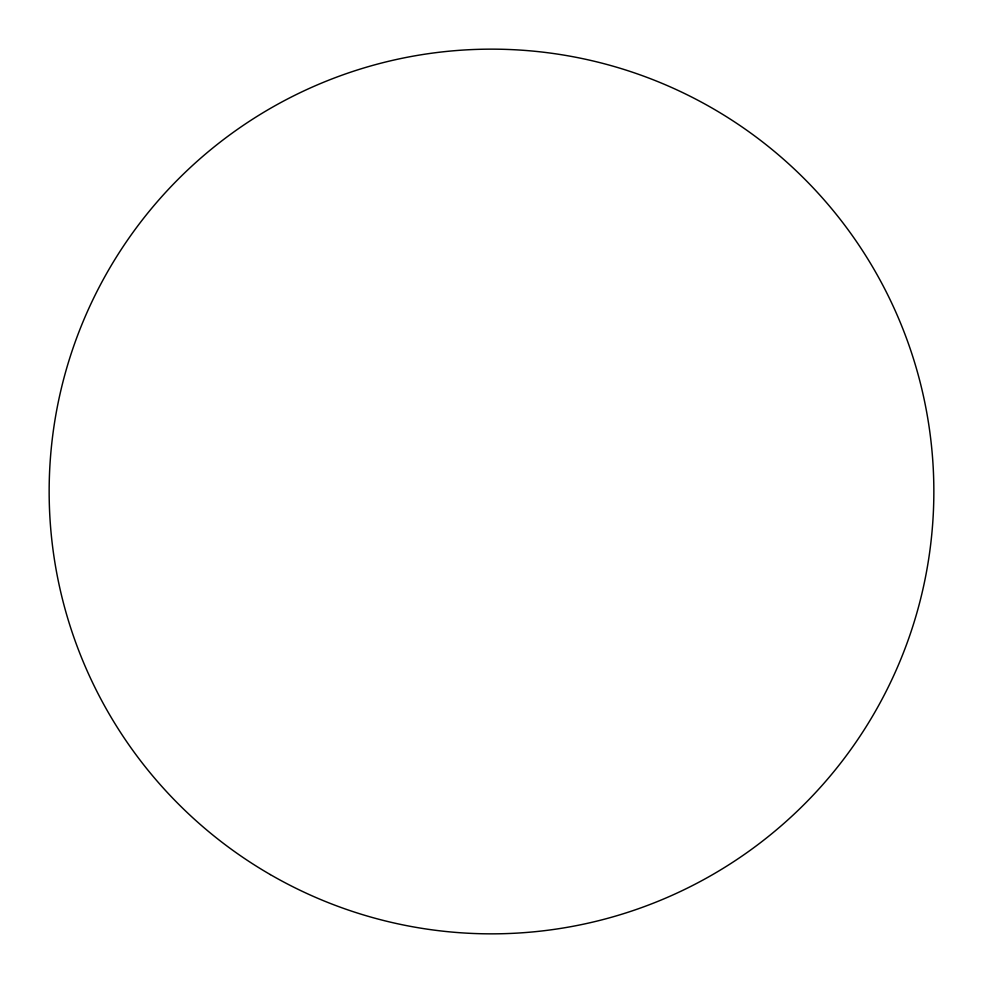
<?xml version="1.0" encoding="UTF-8"?>
<svg xmlns="http://www.w3.org/2000/svg" width="983" height="983" viewBox="0 0 983 983"><rect width="100%" height="100%" fill="white"/><g stroke="black" fill="none" stroke-linecap="round" stroke-linejoin="round"><path stroke-width="1.47" d="M270.325 874.587A442.35 442.35 0 0 0 933.85 491.5A442.35 442.35 0 0 0 270.325 108.413A442.35 442.35 0 0 0 270.325 874.587"/></g></svg>
